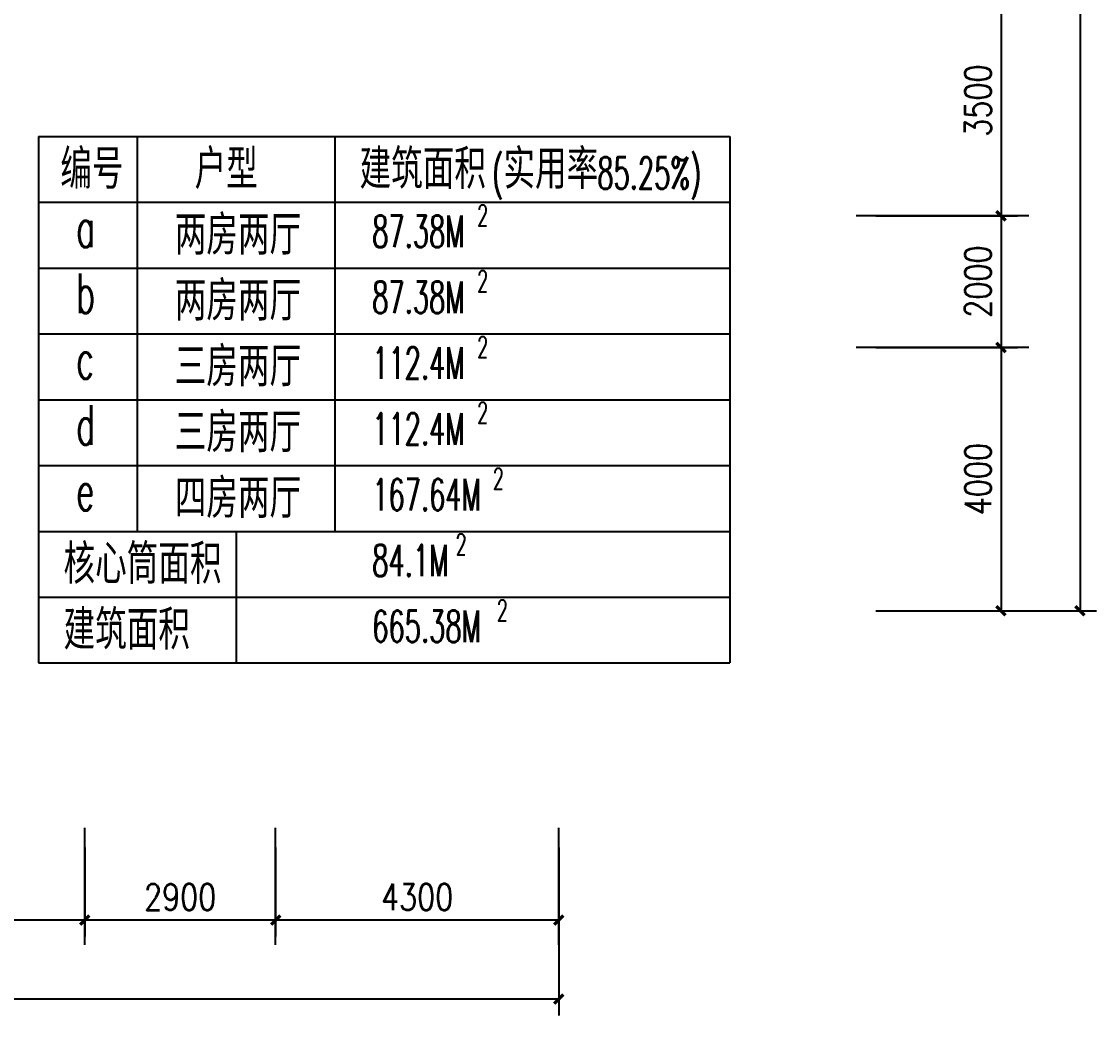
# Model space of a CAD drawing. Header units: millimetres. Extents: x 1386 to 54110, y 629 to 51584.
# Drawn here: x 37781 to 54110, y 779 to 15881 of the extents above; entities that cross this region are included whole.
import ezdxf

# ---------------------------------------------------------------- set-up
doc = ezdxf.new("R2010")
doc.units = ezdxf.units.MM
doc.layers.add('PUB_DIM', color=3, linetype='Continuous')
doc.layers.add('PUB_TEXT', color=7, linetype='Continuous')
doc.styles.add('_HZTXT', font='txt.shx', dxfattribs={"width": 0.8, "bigfont": 'HZTXT.shx'})
doc.styles.add('_ROMANS', font='ROMANS', dxfattribs={"width": 0.8})
doc.styles.add('DIM_FONT', font='SIMPLEX.shx', dxfattribs={"width": 0.8})
doc.dimstyles.new('AXIS', dxfattribs={"dimtxt": 300, "dimasz": 1, "dimexe": 250, "dimexo": 300, "dimgap": 150, "dimtad": 1, "dimdec": 0, "dimdsep": 46, "dimtxsty": 'DIM_FONT', "dimblk": '_DIMX', "dimblk1": 'ARCHTICK', "dimblk2": 'ARCHTICK', "dimcen": 0.1, "dimse1": 1, "dimse2": 1, "dimclrt": 7, "dimadec": 0, "dimazin": 0, "dimtfac": 1, "dimtdec": 0, "dimtix": 1, "dimtmove": 2, "dimatfit": 3, "dimldrblk": '_DIMX', "dimfxl": 1, "dimtolj": 1, "dimtzin": 0, "dimarcsym": 0})

# ---------------------------------------------------------------- blocks, each defined once
blk = doc.blocks.new('_DIMX')
at = {"const_width": 50}
blk.add_lwpolyline([(-70, -70), (70, 70)], dxfattribs=at)
blk = doc.blocks.new('*D132')
at = {"layer": 'DEFPOINTS', "color": 0, "transparency": 16777216}
for p in [(50460, 10929), (50460, 6929), (52660, 6929)]:
    blk.add_point(p, dxfattribs=at)
at = {"layer": 'PUB_DIM', "color": 0, "lineweight": -2, "transparency": 16777216}
for p, q in [((50760, 10929), (52910, 10929)), ((52660, 10928), (52660, 6930)), ((50760, 6929), (52910, 6929))]:
    blk.add_line(p, q, dxfattribs=at)
for p, rotation in [((52660, 10929), 90), ((52660, 6929), 270)]:
    blk.add_blockref('_DIMX', p, dxfattribs=dict(at, rotation=rotation))
at = {"layer": 'PUB_DIM', "color": 7, "transparency": 16777216, "insert": (52310, 8929), "char_height": 400, "attachment_point": 5, "rotation": 90, "style": 'DIM_FONT'}
blk.add_mtext('\\A1;4000', dxfattribs=at)
blk = doc.blocks.new('*D133')
at = {"layer": 'DEFPOINTS', "color": 0, "transparency": 16777216}
for p in [(50460, 39329), (50460, 6929), (53860, 6929)]:
    blk.add_point(p, dxfattribs=at)
at = {"layer": 'PUB_DIM', "color": 0, "lineweight": -2, "transparency": 16777216}
for p, q in [((50760, 39329), (54110, 39329)), ((53860, 39328), (53860, 6930)), ((50760, 6929), (54110, 6929))]:
    blk.add_line(p, q, dxfattribs=at)
for p, rotation in [((53860, 39329), 90), ((53860, 6929), 270)]:
    blk.add_blockref('_DIMX', p, dxfattribs=dict(at, rotation=rotation))
at = {"layer": 'PUB_DIM', "color": 7, "transparency": 16777216, "insert": (53510, 23129), "char_height": 400, "attachment_point": 5, "rotation": 90, "style": 'DIM_FONT'}
blk.add_mtext('\\A1;32400', dxfattribs=at)
blk = doc.blocks.new('*D136')
at = {"layer": 'DEFPOINTS', "color": 0, "transparency": 16777216}
for p in [(34841, 3629), (38741, 3629), (34841, 2229)]:
    blk.add_point(p, dxfattribs=at)
at = {"layer": 'PUB_DIM', "color": 0, "lineweight": -2, "transparency": 16777216}
for p, q in [((34841, 3329), (34841, 1979)), ((38741, 3329), (38741, 1979)), ((38740, 2229), (34842, 2229))]:
    blk.add_line(p, q, dxfattribs=at)
at = {"layer": 'PUB_DIM', "color": 0, "lineweight": -2, "transparency": 16777216, "rotation": 180}
blk.add_blockref('_DIMX', (34841, 2229), dxfattribs=at)
at = {"layer": 'PUB_DIM', "color": 0, "lineweight": -2, "transparency": 16777216}
blk.add_blockref('_DIMX', (38741, 2229), dxfattribs=at)
at = {"layer": 'PUB_DIM', "color": 7, "transparency": 16777216, "insert": (36791, 2579), "char_height": 400, "attachment_point": 5, "style": 'DIM_FONT'}
blk.add_mtext('\\A1;3900', dxfattribs=at)
blk = doc.blocks.new('*D137')
at = {"layer": 'DEFPOINTS', "color": 0, "transparency": 16777216}
for p in [(10741, 3629), (45941, 3629), (10741, 1029)]:
    blk.add_point(p, dxfattribs=at)
at = {"layer": 'PUB_DIM', "color": 0, "lineweight": -2, "transparency": 16777216}
for p, q in [((10741, 3329), (10741, 779)), ((45941, 3329), (45941, 779)), ((45940, 1029), (10742, 1029))]:
    blk.add_line(p, q, dxfattribs=at)
for p, rotation in [((10741, 1029), 179.9999999999985), ((45941, 1029), 359.9999999999985)]:
    blk.add_blockref('_DIMX', p, dxfattribs=dict(at, rotation=rotation))
at = {"layer": 'PUB_DIM', "color": 7, "transparency": 16777216, "insert": (28341, 1379), "char_height": 400, "attachment_point": 5, "style": 'DIM_FONT'}
blk.add_mtext('\\A1;35200', dxfattribs=at)
blk = doc.blocks.new('*D116')
at = {"layer": 'DEFPOINTS', "color": 0, "transparency": 16777216}
for p in [(38741, 3629), (41641, 3629), (38741, 2229)]:
    blk.add_point(p, dxfattribs=at)
at = {"layer": 'PUB_DIM', "color": 0, "lineweight": -2, "transparency": 16777216}
for p, q in [((38741, 3329), (38741, 1979)), ((41641, 3329), (41641, 1979)), ((41640, 2229), (38742, 2229))]:
    blk.add_line(p, q, dxfattribs=at)
at = {"layer": 'PUB_DIM', "color": 0, "lineweight": -2, "transparency": 16777216, "rotation": 180}
blk.add_blockref('_DIMX', (38741, 2229), dxfattribs=at)
at = {"layer": 'PUB_DIM', "color": 0, "lineweight": -2, "transparency": 16777216}
blk.add_blockref('_DIMX', (41641, 2229), dxfattribs=at)
at = {"layer": 'PUB_DIM', "color": 7, "transparency": 16777216, "insert": (40191, 2579), "char_height": 400, "attachment_point": 5, "style": 'DIM_FONT'}
blk.add_mtext('\\A1;2900', dxfattribs=at)
blk = doc.blocks.new('*D117')
at = {"layer": 'DEFPOINTS', "color": 0, "transparency": 16777216}
for p in [(41641, 3629), (45941, 3629), (41641, 2229)]:
    blk.add_point(p, dxfattribs=at)
at = {"layer": 'PUB_DIM', "color": 0, "lineweight": -2, "transparency": 16777216}
for p, q in [((41641, 3329), (41641, 1979)), ((45941, 3329), (45941, 1979)), ((45940, 2229), (41642, 2229))]:
    blk.add_line(p, q, dxfattribs=at)
for p, rotation in [((41641, 2229), 179.9999999999938), ((45941, 2229), 359.9999999999938)]:
    blk.add_blockref('_DIMX', p, dxfattribs=dict(at, rotation=rotation))
at = {"layer": 'PUB_DIM', "color": 7, "transparency": 16777216, "insert": (43791, 2579), "char_height": 400, "attachment_point": 5, "style": 'DIM_FONT'}
blk.add_mtext('\\A1;4300', dxfattribs=at)
blk = doc.blocks.new('*D103')
at = {"layer": 'DEFPOINTS', "color": 0, "transparency": 16777216}
for p in [(50460, 12929), (50460, 10929), (52660, 10929)]:
    blk.add_point(p, dxfattribs=at)
at = {"layer": 'PUB_DIM', "color": 0, "lineweight": -2, "transparency": 16777216}
for p, q in [((50760, 12929), (52910, 12929)), ((52660, 12928), (52660, 10930)), ((50760, 10929), (52910, 10929))]:
    blk.add_line(p, q, dxfattribs=at)
for p, rotation in [((52660, 12929), 90), ((52660, 10929), 270)]:
    blk.add_blockref('_DIMX', p, dxfattribs=dict(at, rotation=rotation))
at = {"layer": 'PUB_DIM', "color": 7, "transparency": 16777216, "insert": (52310, 11929), "char_height": 400, "attachment_point": 5, "rotation": 90, "style": 'DIM_FONT'}
blk.add_mtext('\\A1;2000', dxfattribs=at)
blk = doc.blocks.new('*D104')
at = {"layer": 'DEFPOINTS', "color": 0, "transparency": 16777216}
for p in [(50460, 16429), (50460, 12929), (52660, 12929)]:
    blk.add_point(p, dxfattribs=at)
at = {"layer": 'PUB_DIM', "color": 0, "lineweight": -2, "transparency": 16777216}
for p, q in [((50760, 16429), (52910, 16429)), ((52660, 16428), (52660, 12930)), ((50760, 12929), (52910, 12929))]:
    blk.add_line(p, q, dxfattribs=at)
for p, rotation in [((52660, 16429), 90), ((52660, 12929), 270)]:
    blk.add_blockref('_DIMX', p, dxfattribs=dict(at, rotation=rotation))
at = {"layer": 'PUB_DIM', "color": 7, "transparency": 16777216, "insert": (52310, 14679), "char_height": 400, "attachment_point": 5, "rotation": 90, "style": 'DIM_FONT'}
blk.add_mtext('\\A1;3500', dxfattribs=at)

msp = doc.modelspace()

# ---------------------------------------------------------------- linework, layer by layer
for p, q in [((38039.1, 14134.9), (38039.1, 6134.9)), ((38039.1, 14134.9), (48539.1, 14134.9)), ((39539.1, 14134.9), (39539.1, 8134.9)), ((42539.1, 14134.9), (42539.1, 8134.9)), ((48539.1, 14134.9), (48539.1, 6134.9)), ((38039.1, 13134.9), (48539.1, 13134.9)), ((38039.1, 12134.9), (48539.1, 12134.9)), ((38039.1, 11134.9), (48539.1, 11134.9)), ((38039.1, 10134.9), (48539.1, 10134.9)), ((38039.1, 9134.9), (48539.1, 9134.9)), ((38039.1, 8134.9), (48539.1, 8134.9)), ((41039.1, 8134.9), (41039.1, 6134.9)), ((38039.1, 7134.9), (48539.1, 7134.9)), ((38039.1, 6134.9), (48539.1, 6134.9))]:
    msp.add_line(p, q)
at = {"layer": 'PUB_DIM'}
for p, q in [((53079.9, 12928.8), (50460.2, 12928.8)), ((53079.9, 10928.8), (50460.2, 10928.8)), ((38741.2, 1851), (38741.2, 3628.6)), ((41641.2, 1851), (41641.2, 3628.6)), ((45941.2, 1851), (45941.2, 3628.6))]:
    msp.add_line(p, q, dxfattribs=at)
for points in [[(53079.9, 12928.8), (50460.2, 12928.8)], [(53079.9, 10928.8), (50460.2, 10928.8)], [(38741.2, 1851), (38741.2, 3628.6)], [(41641.2, 1851), (41641.2, 3628.6)], [(45941.2, 1851), (45941.2, 3628.6)]]:
    msp.add_lwpolyline(points, dxfattribs=at)

# ---------------------------------------------------------------- texts
at = {"layer": 'PUB_TEXT'}
for s, height, style, width, p in [('编号', 600, '_HZTXT', 0.8, (38370, 13337.8)), ('户型', 600, '_HZTXT', 0.8, (40410.9, 13337.8)), ('建筑面积', 600, '_HZTXT', 0.8, (42915.5, 13337.8)), ('(', 480, '_ROMANS', 0.6, (44930.3, 13337.8)), ('实用率 ', 600, '_HZTXT', 0.8, (45101.1, 13337.8)), ('85.25%)', 480, '_ROMANS', 0.6, (46527.5, 13337.8)), ('2', 320, '_ROMANS', 0.6, (44704.1, 12775.8)), ('两房两厅', 600, '_HZTXT', 0.8, (40108.6, 12337.8)), ('87.38M', 480, '_ROMANS', 0.6, (43108, 12451.3)), ('a', 600, '_ROMANS', 0.6, (38608, 12451.3)), ('a', 600, '_ROMANS', 0.6, (38608, 12451.3)), ('2', 320, '_ROMANS', 0.6, (44704.1, 11775.8)), ('b', 600, '_ROMANS', 0.6, (38608, 11451.3)), ('两房两厅', 600, '_HZTXT', 0.8, (40108.6, 11337.8)), ('87.38M', 480, '_ROMANS', 0.6, (43108, 11451.3)), ('三房两厅', 600, '_HZTXT', 0.8, (40108.6, 10337.8)), ('2', 320, '_ROMANS', 0.6, (44704.1, 10775.8)), ('c', 600, '_ROMANS', 0.6, (38608, 10451.3)), ('112.4M', 480, '_ROMANS', 0.6, (43108, 10451.3)), ('d', 600, '_ROMANS', 0.6, (38608, 9451.3)), ('三房两厅', 600, '_HZTXT', 0.8, (40108.6, 9337.8)), ('2', 320, '_ROMANS', 0.6, (44704.1, 9775.8)), ('112.4M', 480, '_ROMANS', 0.6, (43108, 9451.3)), ('四房两厅', 600, '_HZTXT', 0.8, (40108.6, 8337.8)), ('2', 320, '_ROMANS', 0.6, (44941.1, 8775.8)), ('e', 600, '_ROMANS', 0.6, (38608, 8451.3)), ('167.64M', 480, '_ROMANS', 0.6, (43108, 8451.3)), ('核心筒面积', 600, '_HZTXT', 0.8, (38419, 7337.8)), ('2', 320, '_ROMANS', 0.6, (44376.5, 7775.8)), ('84.1M', 480, '_ROMANS', 0.6, (43108, 7451.3)), ('2', 320, '_ROMANS', 0.6, (45001.8, 6775.8)), ('建筑面积', 600, '_HZTXT', 0.8, (38419, 6337.8)), ('665.38M', 480, '_ROMANS', 0.6, (43108, 6451.3))]:
    msp.add_text(s, height=height, dxfattribs=dict(at, style=style, width=width)).set_placement(p)

# ---------------------------------------------------------------- dimensions: what is measured, and where the dimension line sits
at = {"layer": 'PUB_DIM'}
for p1, p2, distance, picture, middle in [((50460.2, 39328.8), (50460.2, 6928.8), 3400, '*D133', (53510.2, 23128.8)), ((45941.2, 3628.6), (10741.2, 3628.6), 2599.8, '*D137', (28341.2, 1378.8)), ((45941.2, 3628.6), (41641.2, 3628.6), 1399.8, '*D117', (43791.2, 2578.8))]:
    dim = msp.add_aligned_dim(p1=p1, p2=p2, distance=distance, dimstyle='AXIS', override={"dimtxt": 400, "dimblk1": '_DIMX', "dimblk2": '_DIMX', "dimsah": 1, "dimse1": 0, "dimse2": 0}, dxfattribs=at)
    dim.commit()
    dim.dimension.update_dxf_attribs({"geometry": picture, "text_midpoint": middle})
for base, p1, p2, picture, middle in [((52660.2, 12928.8), (50460.2, 16428.8), (50460.2, 12928.8), '*D104', (52310.2, 14678.8)), ((52660.2, 10928.8), (50460.2, 12928.8), (50460.2, 10928.8), '*D103', (52310.2, 11928.8)), ((52660.2, 6928.8), (50460.2, 10928.8), (50460.2, 6928.8), '*D132', (52310.2, 8928.8))]:
    dim = msp.add_linear_dim(base=base, p1=p1, p2=p2, angle=270, dimstyle='AXIS', override={"dimtxt": 400, "dimblk1": '_DIMX', "dimblk2": '_DIMX', "dimsah": 1, "dimse1": 0, "dimse2": 0}, dxfattribs=at)
    dim.commit()
    dim.dimension.update_dxf_attribs({"geometry": picture, "text_midpoint": middle})
for base, p1, p2, picture, middle in [((34841.2, 2228.8), (38741.2, 3628.6), (34841.2, 3628.6), '*D136', (36791.2, 2578.8)), ((38741.2, 2228.8), (41641.2, 3628.6), (38741.2, 3628.6), '*D116', (40191.2, 2578.8))]:
    dim = msp.add_linear_dim(base=base, p1=p1, p2=p2, dimstyle='AXIS', override={"dimtxt": 400, "dimblk1": '_DIMX', "dimblk2": '_DIMX', "dimsah": 1, "dimse1": 0, "dimse2": 0}, dxfattribs=at)
    dim.commit()
    dim.dimension.update_dxf_attribs({"geometry": picture, "text_midpoint": middle})

doc.saveas('drawing.dxf')
